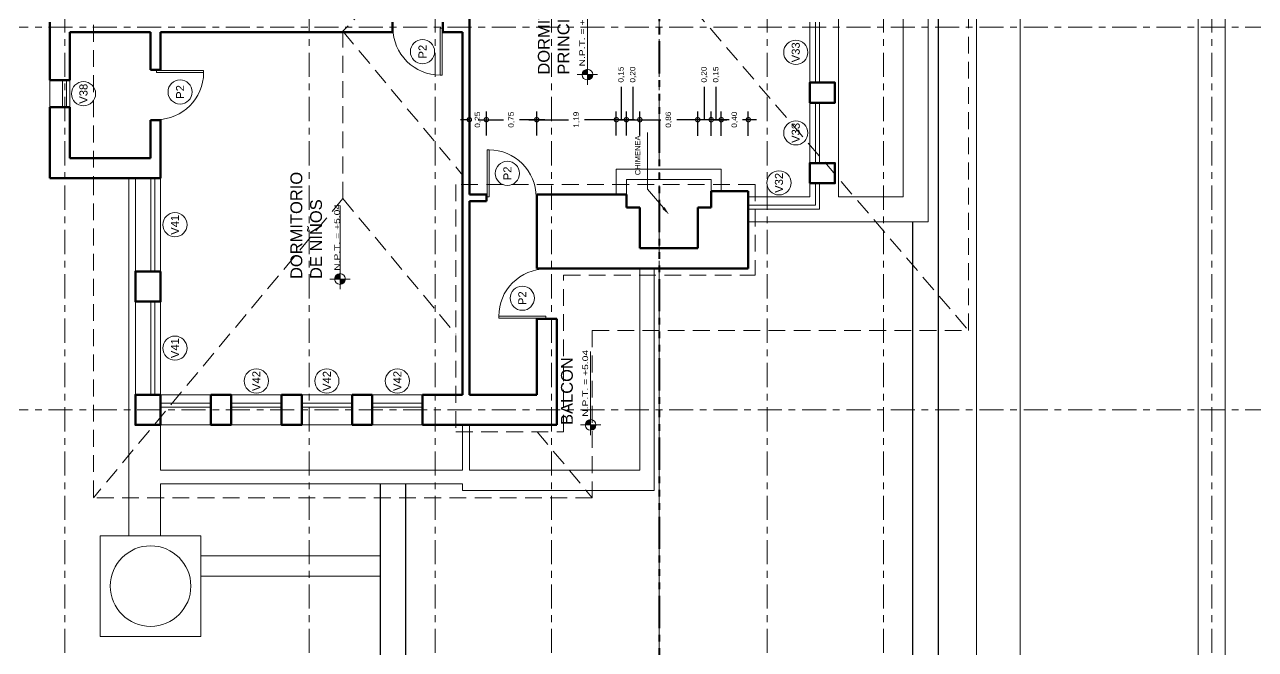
# Model space of a CAD drawing. Header units: millimetres. Extents: x -1459 to -1413, y -119 to 301.
# Drawn here: x -1448.6 to -1430.28, y 44.91 to 54.21 of the extents above; entities that cross this region are included whole.
import ezdxf

# ---------------------------------------------------------------- set-up
doc = ezdxf.new("R2010")
doc.units = ezdxf.units.MM
for name, pattern in [('ACAD_ISO06W100', [36, 24, -3, 0, -3, 0, -3, 0, -3]), ('ACAD_ISO10W100', [18, 12, -3, 0, -3]), ('RAYITAS', [0.375, 0.25, -0.125])]:
    doc.linetypes.add(name, pattern=pattern)
doc.layers.get('0').update_dxf_attribs({"lineweight": 0})
doc.layers.get('Defpoints').update_dxf_attribs({"lineweight": 5})
for name, color, linetype, lineweight in [('CORTE PLUMA 5', 5, 'Continuous', 40), ('COTAS', 190, 'Continuous', 9), ('EJES', 2, 'ACAD_ISO10W100', 13), ('MURO CORTADO', 1, 'Continuous', 60), ('MURO VISTO', 6, 'Continuous', 18), ('PLUMA 4', 8, 'Continuous', 30), ('PROYECCIONES', 40, 'RAYITAS', 13), ('PUERTA VENTANA', 4, 'Continuous', 9), ('TEXTOS', 30, 'Continuous', 5), ('VANOS CUADRO', 8, 'Continuous', 9)]:
    doc.layers.add(name, color=color, linetype=linetype, lineweight=lineweight)
doc.styles.add('Arial', font='arial.ttf')
doc.styles.add('ARIAL DERECHO', font='arial.ttf', dxfattribs={"width": 1.1})
doc.styles.get("Standard").update_dxf_attribs({"font": 'arial.ttf'})
doc.dimstyles.new('COTAS 50 OK', dxfattribs={"dimtxt": 0.08, "dimasz": 0.13, "dimexe": 0.12, "dimexo": 0.2, "dimgap": 0.07, "dimtad": 0, "dimtih": 1, "dimtoh": 1, "dimzin": 0, "dimtxsty": 'ARIAL DERECHO', "dimblk": 'DOTSMALL', "dimcen": 0.15, "dimdle": 0.12, "dimadec": 0, "dimazin": 0, "dimtfac": 1, "dimtmove": 1, "dimatfit": 3, "dimfxl": 1, "dimtzin": 0, "dimarcsym": 0})

# ---------------------------------------------------------------- blocks, each defined once
blk = doc.blocks.new('npt')
h = blk.add_hatch(color=256)
h.paths.add_polyline_path([(0, 0), (0.071, 0, 0.414214), (0, 0.071)])
h.paths.add_polyline_path([(0, -0.071), (0, 0), (-0.071, 0, 0.414214)])
for p, q in [((-0.135, 0), (0.972, 0)), ((0, 0.135), (0, -0.135))]:
    blk.add_line(p, q)
blk.add_circle((0, 0), 0.0709)
blk = doc.blocks.new('puerta--75')
at = {"layer": 'PUERTA VENTANA'}
for p, q in [((211.926, 118.601), (212.626, 118.601)), ((211.926, 118.601), (211.926, 118.571)), ((211.926, 118.571), (212.626, 118.571)), ((212.626, 118.571), (212.626, 118.601))]:
    blk.add_line(p, q, dxfattribs=at)
blk.add_arc((211.926, 118.571), 0.7, 270, 0, dxfattribs=at)
blk = doc.blocks.new('FLEC')
at = {"layer": 'TEXTOS', "extrusion": (0, 0, -1)}
for p, q in [((203.611, -47.254), (203.889, -47.016)), ((203.889, -47.016), (204.734, -47.016))]:
    blk.add_line(p, q, dxfattribs=at)
blk.add_solid([(-203.597, -47.238), (-203.513, -47.339), (-203.625, -47.271)], dxfattribs=at)
blk = doc.blocks.new('_DotSmall')
at = {"color": 0, "linetype": 'ByBlock', "const_width": 0.5}
blk.add_lwpolyline([(-0.0625, 0, 1), (0.0625, 0, 1)], format="xyb", close=True, dxfattribs=at)
blk = doc.blocks.new('*D782')
at = {"layer": 'COTAS', "color": 0, "lineweight": -2}
for p, q in [((-1438.481, 53.145), (-1438.481, 53.285)), ((-1438.481, 52.797), (-1438.481, 53.145)), ((-1438.261, 52.797), (-1438.701, 52.797)), ((-1438.581, 52.558), (-1438.581, 52.917)), ((-1438.381, 52.558), (-1438.381, 52.917))]:
    blk.add_line(p, q, dxfattribs=at)
at = {"layer": 'Defpoints', "color": 0}
for p in [(-1438.581, 52.797), (-1438.581, 52.358), (-1438.381, 52.358)]:
    blk.add_point(p, dxfattribs=at)
at = {"layer": 'COTAS', "color": 0, "lineweight": -2, "xscale": 0.13, "yscale": 0.13, "zscale": 0.13, "rotation": 180}
blk.add_blockref('_DotSmall', (-1438.581, 52.797), dxfattribs=at)
at = {"layer": 'COTAS', "color": 0, "lineweight": -2, "xscale": 0.13, "yscale": 0.13, "zscale": 0.13}
blk.add_blockref('_DotSmall', (-1438.381, 52.797), dxfattribs=at)
at = {"layer": 'COTAS', "color": 0, "insert": (-1438.481, 53.469), "char_height": 0.08, "attachment_point": 5, "rotation": 90, "style": 'ARIAL DERECHO'}
blk.add_mtext('0,20', dxfattribs=at)
blk = doc.blocks.new('*D783')
at = {"layer": 'COTAS', "color": 0, "lineweight": -2}
for p, q in [((-1439.543, 53.145), (-1439.543, 53.285)), ((-1439.543, 52.797), (-1439.543, 53.145)), ((-1439.763, 52.797), (-1439.323, 52.797)), ((-1439.643, 52.559), (-1439.643, 52.917)), ((-1439.443, 52.559), (-1439.443, 52.917))]:
    blk.add_line(p, q, dxfattribs=at)
at = {"layer": 'Defpoints', "color": 0}
for p in [(-1439.443, 52.797), (-1439.643, 52.359), (-1439.443, 52.359)]:
    blk.add_point(p, dxfattribs=at)
at = {"layer": 'COTAS', "color": 0, "lineweight": -2, "xscale": 0.13, "yscale": 0.13, "zscale": 0.13, "rotation": 180}
blk.add_blockref('_DotSmall', (-1439.643, 52.797), dxfattribs=at)
at = {"layer": 'COTAS', "color": 0, "lineweight": -2, "xscale": 0.13, "yscale": 0.13, "zscale": 0.13}
blk.add_blockref('_DotSmall', (-1439.443, 52.797), dxfattribs=at)
at = {"layer": 'COTAS', "color": 0, "insert": (-1439.543, 53.469), "char_height": 0.08, "attachment_point": 5, "rotation": 90, "style": 'ARIAL DERECHO'}
blk.add_mtext('0,20', dxfattribs=at)
blk = doc.blocks.new('*D784')
at = {"layer": 'COTAS', "color": 0, "lineweight": -2}
for p, q in [((-1439.563, 52.797), (-1439.13, 52.797)), ((-1439.443, 52.559), (-1439.443, 52.917)), ((-1438.461, 52.797), (-1438.894, 52.797)), ((-1438.581, 52.558), (-1438.581, 52.917))]:
    blk.add_line(p, q, dxfattribs=at)
at = {"layer": 'Defpoints', "color": 0}
for p in [(-1439.443, 52.797), (-1439.443, 52.359), (-1438.581, 52.358)]:
    blk.add_point(p, dxfattribs=at)
at = {"layer": 'COTAS', "color": 0, "lineweight": -2, "xscale": 0.13, "yscale": 0.13, "zscale": 0.13, "rotation": 180}
blk.add_blockref('_DotSmall', (-1439.443, 52.797), dxfattribs=at)
at = {"layer": 'COTAS', "color": 0, "lineweight": -2, "xscale": 0.13, "yscale": 0.13, "zscale": 0.13}
blk.add_blockref('_DotSmall', (-1438.581, 52.797), dxfattribs=at)
at = {"layer": 'COTAS', "color": 0, "insert": (-1439.012, 52.797), "char_height": 0.08, "attachment_point": 5, "rotation": 90, "style": 'ARIAL DERECHO'}
blk.add_mtext('0,86', dxfattribs=at)
blk = doc.blocks.new('*D785')
at = {"layer": 'COTAS', "color": 0, "lineweight": -2}
for p, q in [((-1438.306, 53.145), (-1438.306, 53.285)), ((-1438.306, 52.797), (-1438.306, 53.145)), ((-1438.111, 52.797), (-1438.501, 52.797)), ((-1438.381, 52.558), (-1438.381, 52.917)), ((-1438.231, 52.558), (-1438.231, 52.917))]:
    blk.add_line(p, q, dxfattribs=at)
at = {"layer": 'Defpoints', "color": 0}
for p in [(-1438.381, 52.797), (-1438.381, 52.358), (-1438.231, 52.358)]:
    blk.add_point(p, dxfattribs=at)
at = {"layer": 'COTAS', "color": 0, "lineweight": -2, "xscale": 0.13, "yscale": 0.13, "zscale": 0.13, "rotation": 180}
blk.add_blockref('_DotSmall', (-1438.381, 52.797), dxfattribs=at)
at = {"layer": 'COTAS', "color": 0, "lineweight": -2, "xscale": 0.13, "yscale": 0.13, "zscale": 0.13}
blk.add_blockref('_DotSmall', (-1438.231, 52.797), dxfattribs=at)
at = {"layer": 'COTAS', "color": 0, "insert": (-1438.306, 53.469), "char_height": 0.08, "attachment_point": 5, "rotation": 90, "style": 'ARIAL DERECHO'}
blk.add_mtext('0,15', dxfattribs=at)
blk = doc.blocks.new('*D786')
at = {"layer": 'COTAS', "color": 0, "lineweight": -2}
for p, q in [((-1438.351, 52.797), (-1438.148, 52.797)), ((-1438.231, 52.558), (-1438.231, 52.917)), ((-1437.708, 52.797), (-1437.912, 52.797)), ((-1437.828, 52.558), (-1437.828, 52.917))]:
    blk.add_line(p, q, dxfattribs=at)
at = {"layer": 'Defpoints', "color": 0}
for p in [(-1437.828, 52.797), (-1438.231, 52.358), (-1437.828, 52.358)]:
    blk.add_point(p, dxfattribs=at)
at = {"layer": 'COTAS', "color": 0, "lineweight": -2, "xscale": 0.13, "yscale": 0.13, "zscale": 0.13, "rotation": 180}
blk.add_blockref('_DotSmall', (-1438.231, 52.797), dxfattribs=at)
at = {"layer": 'COTAS', "color": 0, "lineweight": -2, "xscale": 0.13, "yscale": 0.13, "zscale": 0.13}
blk.add_blockref('_DotSmall', (-1437.828, 52.797), dxfattribs=at)
at = {"layer": 'COTAS', "color": 0, "insert": (-1438.03, 52.797), "char_height": 0.08, "attachment_point": 5, "rotation": 90, "style": 'ARIAL DERECHO'}
blk.add_mtext('0,40', dxfattribs=at)
blk = doc.blocks.new('*D787')
at = {"layer": 'COTAS', "color": 0, "lineweight": -2}
for p, q in [((-1439.718, 53.145), (-1439.718, 53.285)), ((-1439.718, 52.797), (-1439.718, 53.145)), ((-1439.523, 52.797), (-1439.913, 52.797)), ((-1439.793, 52.559), (-1439.793, 52.917)), ((-1439.643, 52.559), (-1439.643, 52.917))]:
    blk.add_line(p, q, dxfattribs=at)
at = {"layer": 'Defpoints', "color": 0}
for p in [(-1439.793, 52.797), (-1439.793, 52.359), (-1439.643, 52.359)]:
    blk.add_point(p, dxfattribs=at)
at = {"layer": 'COTAS', "color": 0, "lineweight": -2, "xscale": 0.13, "yscale": 0.13, "zscale": 0.13, "rotation": 180}
blk.add_blockref('_DotSmall', (-1439.793, 52.797), dxfattribs=at)
at = {"layer": 'COTAS', "color": 0, "lineweight": -2, "xscale": 0.13, "yscale": 0.13, "zscale": 0.13}
blk.add_blockref('_DotSmall', (-1439.643, 52.797), dxfattribs=at)
at = {"layer": 'COTAS', "color": 0, "insert": (-1439.718, 53.469), "char_height": 0.08, "attachment_point": 5, "rotation": 90, "style": 'ARIAL DERECHO'}
blk.add_mtext('0,15', dxfattribs=at)
blk = doc.blocks.new('*D788')
at = {"layer": 'COTAS', "color": 0, "lineweight": -2}
for p, q in [((-1441.098, 52.797), (-1440.504, 52.797)), ((-1440.978, 52.559), (-1440.978, 52.917)), ((-1439.673, 52.797), (-1440.267, 52.797)), ((-1439.793, 52.559), (-1439.793, 52.917))]:
    blk.add_line(p, q, dxfattribs=at)
at = {"layer": 'Defpoints', "color": 0}
for p in [(-1440.978, 52.797), (-1440.978, 52.359), (-1439.793, 52.359)]:
    blk.add_point(p, dxfattribs=at)
at = {"layer": 'COTAS', "color": 0, "lineweight": -2, "xscale": 0.13, "yscale": 0.13, "zscale": 0.13, "rotation": 180}
blk.add_blockref('_DotSmall', (-1440.978, 52.797), dxfattribs=at)
at = {"layer": 'COTAS', "color": 0, "lineweight": -2, "xscale": 0.13, "yscale": 0.13, "zscale": 0.13}
blk.add_blockref('_DotSmall', (-1439.793, 52.797), dxfattribs=at)
at = {"layer": 'COTAS', "color": 0, "insert": (-1440.385, 52.797), "char_height": 0.08, "attachment_point": 5, "rotation": 90, "style": 'ARIAL DERECHO'}
blk.add_mtext('1,19', dxfattribs=at)
blk = doc.blocks.new('*D789')
at = {"layer": 'COTAS', "color": 0, "lineweight": -2}
for p, q in [((-1441.848, 52.797), (-1441.471, 52.797)), ((-1441.728, 52.559), (-1441.728, 52.917)), ((-1440.858, 52.797), (-1441.235, 52.797)), ((-1440.978, 52.559), (-1440.978, 52.917))]:
    blk.add_line(p, q, dxfattribs=at)
at = {"layer": 'Defpoints', "color": 0}
for p in [(-1441.728, 52.797), (-1441.728, 52.359), (-1440.978, 52.359)]:
    blk.add_point(p, dxfattribs=at)
at = {"layer": 'COTAS', "color": 0, "lineweight": -2, "xscale": 0.13, "yscale": 0.13, "zscale": 0.13, "rotation": 180}
blk.add_blockref('_DotSmall', (-1441.728, 52.797), dxfattribs=at)
at = {"layer": 'COTAS', "color": 0, "lineweight": -2, "xscale": 0.13, "yscale": 0.13, "zscale": 0.13}
blk.add_blockref('_DotSmall', (-1440.978, 52.797), dxfattribs=at)
at = {"layer": 'COTAS', "color": 0, "insert": (-1441.353, 52.797), "char_height": 0.08, "attachment_point": 5, "rotation": 90, "style": 'ARIAL DERECHO'}
blk.add_mtext('0,75', dxfattribs=at)
blk = doc.blocks.new('*D790')
at = {"layer": 'COTAS', "color": 0, "lineweight": -2}
for p, q in [((-1441.981, 52.797), (-1442.111, 52.797)), ((-1441.981, 52.559), (-1441.981, 52.917)), ((-1441.981, 52.797), (-1441.973, 52.797)), ((-1441.728, 52.797), (-1441.736, 52.797)), ((-1441.728, 52.559), (-1441.728, 52.917)), ((-1441.728, 52.797), (-1441.598, 52.797))]:
    blk.add_line(p, q, dxfattribs=at)
at = {"layer": 'Defpoints', "color": 0}
for p in [(-1441.981, 52.797), (-1441.981, 52.359), (-1441.728, 52.359)]:
    blk.add_point(p, dxfattribs=at)
at = {"layer": 'COTAS', "color": 0, "lineweight": -2, "xscale": 0.13, "yscale": 0.13, "zscale": 0.13}
blk.add_blockref('_DotSmall', (-1441.981, 52.797), dxfattribs=at)
at = {"layer": 'COTAS', "color": 0, "lineweight": -2, "xscale": 0.13, "yscale": 0.13, "zscale": 0.13, "rotation": 180}
blk.add_blockref('_DotSmall', (-1441.728, 52.797), dxfattribs=at)
at = {"layer": 'COTAS', "color": 0, "insert": (-1441.854, 52.797), "char_height": 0.08, "attachment_point": 5, "rotation": 90, "style": 'ARIAL DERECHO'}
blk.add_mtext('0,25', dxfattribs=at)

msp = doc.modelspace()

# ---------------------------------------------------------------- linework, layer by layer
msp.add_line((-1439.153, 38.594), (-1439.153, 50.582))
at = {"layer": 'CORTE PLUMA 5', "linetype": 'ACAD_ISO06W100', "lineweight": 40, "ltscale": 0.02}
msp.add_line((-1439.153, 83.464), (-1439.153, 27.464), dxfattribs=at)
at = {"layer": 'EJES', "ltscale": 0.03}
for p, q in [((-1448.003, 29.675), (-1448.003, 81.6)), ((-1444.366, 29.675), (-1444.366, 81.6)), ((-1442.491, 29.675), (-1442.491, 81.6)), ((-1440.758, 29.675), (-1440.758, 81.6)), ((-1439.153, 29.675), (-1439.153, 81.6)), ((-1437.548, 29.675), (-1437.548, 81.6)), ((-1435.816, 29.675), (-1435.816, 81.6)), ((-1430.928, 29.675), (-1430.928, 81.6)), ((-1427.428, 54.175), (-1451.503, 54.175)), ((-1427.428, 48.475), (-1451.503, 48.475))]:
    msp.add_line(p, q, dxfattribs=at)
at = {"layer": 'MURO CORTADO'}
for p, q in [((-1441.981, 51.682), (-1441.981, 54.55)), ((-1448.228, 54.25), (-1448.228, 53.384)), ((-1443.127, 54.1), (-1443.127, 54.25)), ((-1442.377, 54.1), (-1442.377, 54.25)), ((-1447.928, 54.1), (-1446.728, 54.1)), ((-1447.928, 53.384), (-1447.928, 54.1)), ((-1446.728, 54.1), (-1446.728, 53.538)), ((-1443.127, 54.1), (-1446.578, 54.1)), ((-1446.578, 53.538), (-1446.578, 54.1)), ((-1442.081, 54.1), (-1442.377, 54.1)), ((-1442.081, 48.7), (-1442.081, 54.1)), ((-1446.578, 53.538), (-1446.728, 53.538)), ((-1447.928, 53.384), (-1448.228, 53.384)), ((-1447.928, 52.984), (-1448.228, 52.984)), ((-1448.228, 52.984), (-1448.228, 51.925)), ((-1447.928, 52.225), (-1447.928, 52.984)), ((-1446.578, 52.788), (-1446.728, 52.788)), ((-1446.728, 52.788), (-1446.728, 52.225)), ((-1446.578, 52.788), (-1446.578, 51.925)), ((-1446.728, 52.225), (-1447.928, 52.225)), ((-1448.228, 51.925), (-1446.578, 51.925)), ((-1441.728, 51.682), (-1441.981, 51.682)), ((-1441.728, 51.682), (-1441.728, 51.582)), ((-1440.978, 51.682), (-1439.643, 51.682)), ((-1440.978, 51.682), (-1440.978, 50.582)), ((-1439.643, 51.487), (-1439.643, 51.682)), ((-1438.381, 51.487), (-1438.381, 51.732)), ((-1438.381, 51.732), (-1437.828, 51.732)), ((-1437.828, 50.582), (-1437.828, 51.732)), ((-1441.728, 51.582), (-1441.981, 51.582)), ((-1441.981, 48.7), (-1441.981, 51.582)), ((-1439.443, 51.487), (-1439.643, 51.487)), ((-1439.443, 50.884), (-1439.443, 51.487)), ((-1438.581, 51.487), (-1438.381, 51.487)), ((-1438.581, 50.884), (-1438.581, 51.487)), ((-1439.443, 50.884), (-1438.581, 50.884)), ((-1440.978, 50.582), (-1437.828, 50.582)), ((-1440.978, 49.832), (-1440.678, 49.832)), ((-1440.978, 49.832), (-1440.978, 48.7)), ((-1440.678, 49.832), (-1440.678, 48.25)), ((-1443.728, 48.7), (-1443.728, 48.25)), ((-1443.428, 48.7), (-1443.728, 48.7)), ((-1443.428, 48.25), (-1443.428, 48.7)), ((-1442.678, 48.7), (-1442.678, 48.25)), ((-1442.081, 48.7), (-1442.678, 48.7)), ((-1441.981, 48.7), (-1440.978, 48.7)), ((-1443.728, 48.25), (-1443.428, 48.25)), ((-1442.678, 48.25), (-1440.678, 48.25))]:
    msp.add_line(p, q, dxfattribs=at)
for points in [[(-1436.914, 53.05), (-1436.914, 53.35), (-1436.539, 53.35), (-1436.539, 53.05), (-1436.877, 53.05)], [(-1436.914, 51.85), (-1436.914, 52.15), (-1436.539, 52.15), (-1436.539, 51.85), (-1436.877, 51.85)], [(-1446.578, 50.538), (-1446.578, 50.088), (-1446.953, 50.088), (-1446.953, 50.538)], [(-1446.578, 48.7), (-1446.578, 48.25), (-1446.953, 48.25), (-1446.953, 48.7)], [(-1445.828, 48.7), (-1445.828, 48.25), (-1445.528, 48.25), (-1445.528, 48.7)], [(-1444.778, 48.7), (-1444.778, 48.25), (-1444.478, 48.25), (-1444.478, 48.7)]]:
    msp.add_lwpolyline(points, close=True, dxfattribs=at)
at = {"layer": 'MURO VISTO'}
for p, q in [((-1431.128, 40.175), (-1431.128, 61.441)), ((-1430.728, 40.175), (-1430.728, 61.441)), ((-1433.779, 59.4, -0.202), (-1433.779, 42.2, -0.202)), ((-1436.483, 58.378), (-1436.483, 51.649)), ((-1435.523, 51.649), (-1435.523, 58.378)), ((-1434.428, 43.75), (-1434.428, 57.85)), ((-1448.228, 52.984), (-1448.228, 53.384)), ((-1447.928, 52.984), (-1447.928, 53.384)), ((-1438.231, 52.058), (-1439.793, 52.058)), ((-1439.793, 52.058), (-1439.793, 51.682)), ((-1438.231, 51.732), (-1438.231, 52.058)), ((-1447.053, 46.6), (-1447.053, 51.925)), ((-1446.953, 50.538), (-1446.953, 51.925)), ((-1446.578, 50.538), (-1446.578, 51.925)), ((-1439.643, 51.908), (-1439.643, 51.682)), ((-1438.381, 51.908), (-1439.643, 51.908)), ((-1438.381, 51.732), (-1438.381, 51.908)), ((-1436.914, 51.649), (-1437.828, 51.649)), ((-1436.483, 51.649), (-1435.523, 51.649)), ((-1446.953, 48.7), (-1446.953, 50.088)), ((-1446.578, 48.7), (-1446.578, 50.088)), ((-1446.578, 48.7), (-1445.828, 48.7)), ((-1445.528, 48.7), (-1444.778, 48.7)), ((-1444.478, 48.7), (-1443.728, 48.7)), ((-1443.428, 48.7), (-1442.678, 48.7)), ((-1445.828, 48.25), (-1446.578, 48.25)), ((-1446.578, 48.25), (-1446.578, 47.575)), ((-1444.778, 48.25), (-1445.528, 48.25)), ((-1443.728, 48.25), (-1444.478, 48.25)), ((-1442.678, 48.25), (-1443.428, 48.25)), ((-1446.578, 47.375), (-1446.578, 46.6)), ((-1443.303, 46.3), (-1445.978, 46.3)), ((-1443.303, 46), (-1445.978, 46))]:
    msp.add_line(p, q, dxfattribs=at)
for points in [[(-1435.148, 58.753), (-1435.148, 51.274), (-1437.828, 51.274)], [(-1436.914, 54.25), (-1436.914, 53.35)], [(-1436.914, 53.05), (-1436.914, 52.15)], [(-1436.914, 51.85), (-1436.914, 51.649)], [(-1446.578, 47.375), (-1442.081, 47.375), (-1442.081, 47.275), (-1439.231, 47.275), (-1439.231, 50.582)], [(-1439.443, 50.582), (-1439.443, 47.575), (-1441.981, 47.575), (-1441.981, 48.25)], [(-1442.081, 48.25), (-1442.081, 47.575), (-1446.578, 47.575)]]:
    msp.add_lwpolyline(points, dxfattribs=at)
msp.add_lwpolyline([(-1447.478, 46.6), (-1445.978, 46.6), (-1445.978, 45.1), (-1447.478, 45.1)], close=True, dxfattribs=at)
msp.add_circle((-1446.728, 45.85), 0.6, dxfattribs=at)
at = {"layer": 'PLUMA 4'}
for p, q in [((-1435.003, 67.115), (-1435.003, 34.919)), ((-1435.378, 35.25), (-1435.378, 51.274)), ((-1443.303, 34.919), (-1443.303, 47.375)), ((-1442.928, 35.25), (-1442.928, 47.375))]:
    msp.add_line(p, q, dxfattribs=at)
at = {"layer": 'PROYECCIONES'}
for p, q in [((-1447.578, 62.833), (-1447.578, 51.925)), ((-1434.548, 49.658), (-1434.548, 60.342)), ((-1443.005, 55), (-1443.865, 54.113)), ((-1439.128, 55.013), (-1434.548, 49.658)), ((-1443.865, 51.622), (-1443.865, 54.113)), ((-1443.865, 54.113), (-1442.081, 51.972)), ((-1447.578, 51.925), (-1447.578, 47.167)), ((-1437.728, 51.832), (-1437.728, 50.482)), ((-1443.865, 51.622), (-1447.578, 47.167)), ((-1443.865, 51.622), (-1442.181, 49.601)), ((-1440.152, 49.658), (-1440.152, 47.167)), ((-1440.152, 49.658), (-1434.548, 49.658)), ((-1440.972, 48.15), (-1440.152, 47.167)), ((-1440.152, 47.167), (-1447.578, 47.167))]:
    msp.add_line(p, q, dxfattribs=at)
msp.add_lwpolyline([(-1437.728, 51.832), (-1442.181, 51.832), (-1442.181, 48.15), (-1440.578, 48.15), (-1440.578, 50.482), (-1437.728, 50.482)], dxfattribs=at)
at = {"layer": 'PUERTA VENTANA'}
for p, q in [((-1448.038, 52.984), (-1448.038, 53.384)), ((-1447.978, 52.984), (-1447.978, 53.384)), ((-1446.726, 50.538), (-1446.726, 51.925)), ((-1446.666, 50.538), (-1446.666, 51.925)), ((-1437.828, 51.524), (-1436.827, 51.524)), ((-1437.828, 51.464), (-1436.767, 51.464)), ((-1446.726, 48.7), (-1446.726, 50.088)), ((-1446.666, 48.7), (-1446.666, 50.088)), ((-1446.578, 48.575), (-1445.828, 48.575)), ((-1445.528, 48.575), (-1444.778, 48.575)), ((-1444.478, 48.575), (-1443.728, 48.575)), ((-1443.428, 48.575), (-1442.678, 48.575)), ((-1446.578, 48.515), (-1445.828, 48.515)), ((-1445.528, 48.515), (-1444.778, 48.515)), ((-1444.478, 48.515), (-1443.728, 48.515)), ((-1443.428, 48.515), (-1442.678, 48.515))]:
    msp.add_line(p, q, dxfattribs=at)
for points in [[(-1436.827, 54.25), (-1436.827, 53.35)], [(-1436.767, 54.25), (-1436.767, 53.35)], [(-1436.827, 53.05), (-1436.827, 52.15)], [(-1436.767, 53.05), (-1436.767, 52.15)], [(-1436.914, 51.85), (-1436.914, 51.649)], [(-1436.827, 51.85), (-1436.827, 51.524)], [(-1436.767, 51.85), (-1436.767, 51.464)]]:
    msp.add_lwpolyline(points, dxfattribs=at)
at = {"layer": 'VANOS CUADRO'}
for centre in [(-1442.679, 53.81), (-1437.121, 53.8), (-1447.726, 53.184), (-1446.288, 53.21), (-1437.121, 52.6), (-1441.415, 51.997), (-1437.371, 51.856), (-1446.365, 51.232), (-1441.193, 50.138), (-1446.365, 49.394), (-1445.153, 48.905), (-1444.103, 48.905), (-1443.053, 48.905)]:
    msp.add_circle(centre, 0.18, dxfattribs=at)

# ---------------------------------------------------------------- block references
at = {"rotation": 90}
msp.add_blockref('FLEC', (-1486.347, -152.129), dxfattribs=at)
at = {"layer": 'PUERTA VENTANA'}
for p, rotation in [((-1560.988, 266.086), 270), ((-1323.117, -160.278), 89.99999999999999), ((-1228.917, 168.443), 180)]:
    msp.add_blockref('puerta--75', p, dxfattribs=dict(at, rotation=rotation))
msp.add_blockref('puerta--75', (-1658.564, -65.073), dxfattribs=at)
at = {"layer": 'TEXTOS', "xscale": 1.125, "yscale": 1.125, "zscale": 1.125, "rotation": 90}
for p in [(-1440.223, 53.468), (-1443.907, 50.424), (-1440.176, 48.25)]:
    msp.add_blockref('npt', p, dxfattribs=at)

# ---------------------------------------------------------------- texts
at = {"layer": 'TEXTOS', "style": 'Arial', "width": 1.3}
for p in [(-1440.26, 53.59), (-1443.909, 50.546), (-1440.213, 48.372)]:
    msp.add_text('N.P.T. = +5.04', height=0.08437, rotation=90, dxfattribs=at).set_placement(p)
at = {"layer": 'TEXTOS', "char_height": 0.1758, "attachment_point": 1, "rotation": 90}
for s, width, insert in [('DORMITORIO\\PPRINCIPAL', 1.7559, (-1440.961, 53.468)), ('DORMITORIO\\PDE NIÑOS', 2.00677, (-1444.645, 50.424)), ('BALCON', 1.2889, (-1440.617, 48.25))]:
    msp.add_mtext_dynamic_manual_height_columns(s, width=width, gutter_width=12.5, heights=[0], dxfattribs=dict(at, insert=insert))
at = {"layer": 'TEXTOS', "insert": (-1439.474, 51.971), "char_height": 0.08, "width": 0.90303, "attachment_point": 4, "rotation": 90, "style": 'Arial'}
msp.add_mtext('CHIMENEA', dxfattribs=at)
at = {"layer": 'VANOS CUADRO', "char_height": 0.12, "width": 0.4285, "attachment_point": 5, "rotation": 90, "style": 'Arial'}
for s, insert in [('P2', (-1442.679, 53.81)), ('V33', (-1437.121, 53.8)), ('V38', (-1447.726, 53.183)), ('P2', (-1446.288, 53.21)), ('V33', (-1437.121, 52.6)), ('P2', (-1441.415, 51.997)), ('V32', (-1437.371, 51.856)), ('V41', (-1446.365, 51.231)), ('P2', (-1441.193, 50.138)), ('V41', (-1446.365, 49.394)), ('V42', (-1445.153, 48.905)), ('V42', (-1444.103, 48.905)), ('V42', (-1443.053, 48.905))]:
    msp.add_mtext(s, dxfattribs=dict(at, insert=insert))

# ---------------------------------------------------------------- dimensions: what is measured, and where the dimension line sits
at = {"layer": 'COTAS'}
for base, p1, p2, picture, middle in [((-1439.793, 52.797), (-1439.643, 52.359), (-1439.793, 52.359), '*D787', (-1439.718, 53.355)), ((-1439.443, 52.797), (-1439.643, 52.359), (-1439.443, 52.359), '*D783', (-1439.543, 53.355)), ((-1438.581, 52.797), (-1438.381, 52.358), (-1438.581, 52.358), '*D782', (-1438.481, 53.355)), ((-1438.381, 52.797), (-1438.231, 52.358), (-1438.381, 52.358), '*D785', (-1438.306, 53.355)), ((-1441.981, 52.797), (-1441.728, 52.359), (-1441.981, 52.359), '*D790', (-1441.854, 52.797)), ((-1441.728, 52.797), (-1440.978, 52.359), (-1441.728, 52.359), '*D789', (-1441.353, 52.797)), ((-1440.978, 52.7975), (-1439.7929, 52.3591), (-1440.978, 52.3591), '*D788', (-1440.3855, 52.7975)), ((-1439.443, 52.797), (-1438.581, 52.358), (-1439.443, 52.359), '*D784', (-1439.012, 52.797)), ((-1437.828, 52.797), (-1438.231, 52.358), (-1437.828, 52.358), '*D786', (-1438.03, 52.797))]:
    dim = msp.add_linear_dim(base=base, p1=p1, p2=p2, angle=180, dimstyle='COTAS 50 OK', dxfattribs=at)
    dim.commit()
    dim.dimension.update_dxf_attribs({"geometry": picture, "text_midpoint": middle})

doc.saveas('drawing.dxf')
